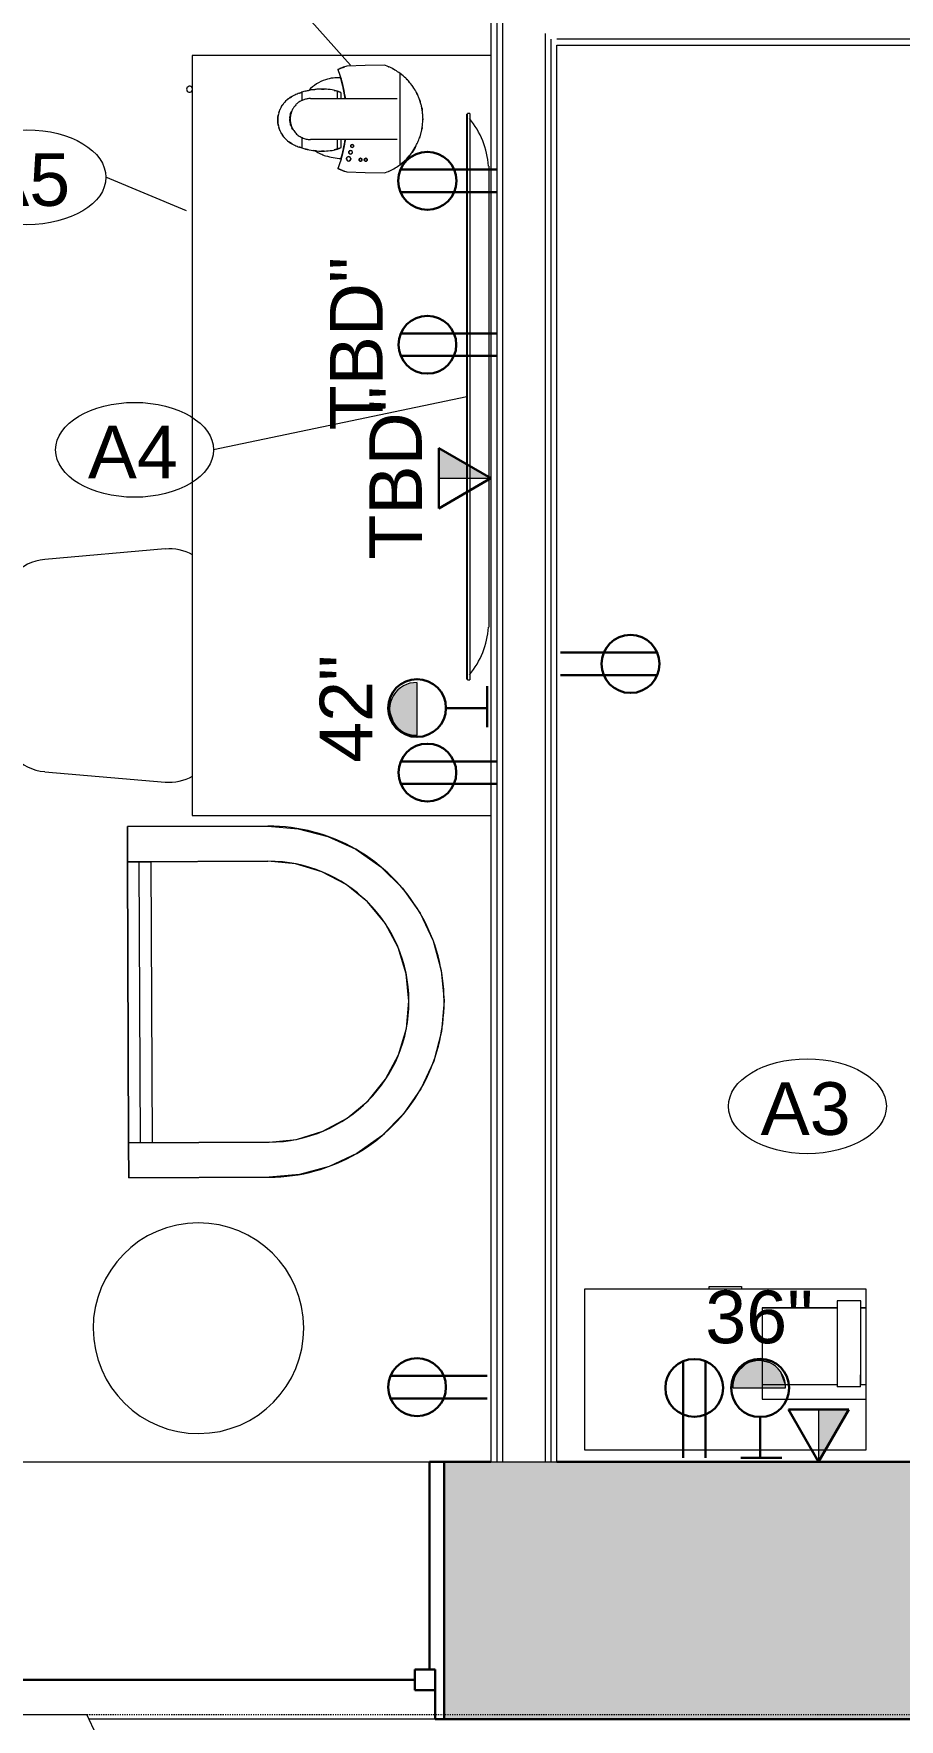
# Model space of a CAD drawing. Header units: inches. Extents: x -1176 to 1507, y -2563 to 978.
# Drawn here: x 642.9 to 716.8, y 91.9 to 235.9 of the extents above; entities that cross this region are included whole.
import ezdxf

# ---------------------------------------------------------------- set-up
doc = ezdxf.new("R2010")
doc.units = ezdxf.units.IN
doc.header["$MEASUREMENT"] = 0
doc.linetypes.add('Overhead 1_16_', pattern=[0.101562, 0.0625, -0.039062])
for name, color, linetype, lineweight in [('A-ANNO-NOTE', 131, 'Continuous', 40), ('A-GLAZ', 151, 'Continuous', 18), ('A-WALL', 113, 'Continuous', 18), ('A-WALL-PATT', 111, 'Continuous', 18), ('I-FURN', 30, 'Continuous', 9), ('I-WALL', 2, 'Continuous', 18), ('Q-CASE', 31, 'Continuous', 9), ('Q-SPCQ', 91, 'Continuous', 9), ('Q-SPCQ-IDEN', 132, 'Continuous', 9), ('S-STRS', 31, 'Continuous', 18), ('S-STRS-MBND', 31, 'Continuous', 18)]:
    doc.layers.add(name, color=color, linetype=linetype, lineweight=lineweight)
doc.styles.add('Arial', font='arial.ttf', dxfattribs={"height": 4.5})
doc.styles.add('Swis721 Lt BT', font='swissl.ttf', dxfattribs={"height": 4.5})

# ---------------------------------------------------------------- blocks, each defined once
blk = doc.blocks.new('Double Hung - side window 3_ 6_5_ x 5_ 6_ 2-5312470-2nd Floor Power _ Signal')
at = {"layer": 'A-GLAZ', "color": 8, "lineweight": 30}
for p, q in [((-21.25, 11), (-20.5, 11)), ((-20.5, 6.75), (-20.5, 11)), ((20.5, 6.75), (20.5, 11)), ((21.25, 11), (20.5, 11)), ((-20.5, 8.5), (-20.5, 6.75)), ((-20.5, 8.5), (-18.75, 8.5)), ((-18.75, 8.5), (-18.75, 6.75)), ((-18.75, 7.625), (18.75, 7.625)), ((18.75, 8.5), (18.75, 6.75)), ((20.5, 8.5), (18.75, 8.5)), ((20.5, 8.5), (20.5, 6.75)), ((-20.5, 6.75), (-18.75, 6.75)), ((-20.5, 6.75), (-20, 6.75)), ((-20, -11), (-20, 6.75)), ((20.5, 6.75), (18.75, 6.75)), ((20, 6.75), (20.5, 6.75)), ((20, 6.75), (20, -11)), ((-20, -11), (-21.25, -11)), ((20, -11), (21.25, -11))]:
    blk.add_line(p, q, dxfattribs=at)
blk = doc.blocks.new('Bed_Side_Table_5122 - T-4-V18-2nd Floor Power _ Signal')
at = {"layer": 'I-FURN'}
for p, q in [((-12, 9.79), (-1.38, 9.79)), ((-12, -3.99), (-12, 9.79)), ((-1.38, 10), (1.38, 10)), ((-1.38, 9.79), (-1.38, 10)), ((-1.38, 9.79), (1.38, 9.79)), ((1.38, 10), (1.38, 9.79)), ((1.38, 9.79), (12, 9.79)), ((12, 9.79), (12, 8.16)), ((12, 0.37), (12, -3.99)), ((12, -3.99), (-12, -3.99))]:
    blk.add_line(p, q, dxfattribs=at)
blk = doc.blocks.new('A-Flat_Screen_TV - OLED 55BGP 55_-4747240-2nd Floor Power _ Signal')
at = {"layer": 'Q-SPCQ'}
for p, q in [((-19.7, 1.81), (19.7, 1.81)), ((-24.2, 0.19), (24.2, 0.19)), ((-24.2, 0.19), (-24.2, 0)), ((24.2, 0), (-24.2, 0)), ((-24.14, 0), (-24.14, -0.06)), ((24.14, -0.06), (24.14, 0)), ((24.2, 0), (24.2, 0.19)), ((24.14, -0.06), (-24.14, -0.06))]:
    blk.add_line(p, q, dxfattribs=at)
for centre, start, end in [((-19.1, -5.58), 94.6372, 128.9656), ((19.1, -5.58), 51.0344, 85.3628)]:
    blk.add_arc(centre, 7.41, start, end, dxfattribs=at)
blk = doc.blocks.new('F-Chairs - Side 01-V41-2nd Floor Power _ Signal')
at = {"layer": 'I-FURN'}
for p, q in [((-9.57, -3.52), (-8.8, -4.64)), ((8.8, -4.64), (9.57, -3.52)), ((5.02, -5.32), (-5.02, -5.32)), ((-9.07, -9.03), (-9.96, -19.32)), ((9.96, -19.32), (9.07, -9.03))]:
    blk.add_line(p, q, dxfattribs=at)
for centre, radius, start, end in [((0, -17.51), 16.94, 55.6197, 124.3803), ((0, -17.51), 15.59, 55.6197, 124.3803), ((-5.02, -9.38), 4.06, 90, 175.0303), ((5.02, -9.38), 4.06, 4.9697, 90), ((-5.91, -19.67), 4.06, 175.0303, 209.3517), ((5.91, -19.67), 4.06, 330.6483, 4.9697)]:
    blk.add_arc(centre, radius, start, end, dxfattribs=at)
blk = doc.blocks.new('Desk27 - Desk-6998309-2nd Floor Power _ Signal')
at = {"layer": 'Q-CASE'}
for p, q in [((2246.09, 594.37), (2220.57, 594.37)), ((2220.57, 594.37), (2220.57, 529.44)), ((2220.57, 529.44), (2246.09, 529.44))]:
    blk.add_line(p, q, dxfattribs=at)
blk = doc.blocks.new('A-UC Refrigerator - A-UC Refrigerator-V78-2nd Floor Power _ Signal')
at = {"layer": 'Q-SPCQ'}
blk.add_line((-10.25, -17.93), (-10.25, -17.9), dxfattribs=at)
blk.add_line((-10.25, -17.93), (-10.25, -17.9), dxfattribs=at)
for start, end in [(111.9116, 270), (270, 68.0884)]:
    blk.add_arc((-10.39, -18.13), 0.25, start, end, dxfattribs=at)
blk = doc.blocks.new('Speaker_Phone_6931 - Phone-6780614-2nd Floor Power _ Signal')
at = {"layer": 'Q-SPCQ'}
for p, q in [((-7.79, 12.24), (-14.18, 12.24)), ((-14.18, 12.24), (-14.18, 4.45)), ((-14.18, 12.24), (-7.79, 12.24)), ((-14.18, 12.24), (-14.18, 4.45)), ((-5.77, 12.85), (-7.79, 12.85)), ((-7.79, 12.85), (-7.79, 12.24)), ((-5.77, 12.85), (-7.79, 12.85)), ((-7.79, 12.85), (-7.79, 5.69)), ((-5.79, 12.24), (-5.3, 12.24)), ((-5.77, 12.24), (-5.77, 12.85)), ((-5.77, 5.69), (-5.77, 12.85)), ((-5.3, 12.24), (-5.77, 12.24)), ((-5.3, 4.45), (-5.3, 12.24)), ((-5.3, 4.45), (-5.3, 12.24)), ((-7.79, 6.51), (-7.79, 5.51)), ((-5.79, 5.51), (-5.79, 6.51)), ((-14.18, 5.69), (-7.79, 5.69)), ((-14.18, 4.45), (-5.3, 4.45)), ((-14.18, 4.45), (-5.3, 4.45)), ((-5.79, 5.51), (-7.79, 5.51)), ((-5.79, 5.69), (-5.3, 5.69))]:
    blk.add_line(p, q, dxfattribs=at)
blk = doc.blocks.new('Keurig_Coffee_Maker_18764 - Keurig_Coffee_Maker_18764-V93-2nd Floor Power _ Signal')
at = {"layer": 'Q-SPCQ'}
for p, q in [((-0.05, 6.52), (0, 6.52)), ((-0.05, 6.52), (0, 6.52)), ((2.53, 5.79), (2.55, 5.79)), ((3.9, 4.57), (-3.9, 4.57)), ((-1.75, -3.08), (-1.75, 4.31)), ((1.75, 4.31), (1.75, -3.08)), ((-1.75, -0.79), (-2.38, -0.79)), ((-1.75, -0.47), (-2.24, -0.47)), ((2.42, -0.47), (1.75, -0.47)), ((2.56, -0.79), (1.75, -0.79)), ((-2.29, -3.82), (-1.56, -3.82)), ((1.56, -3.82), (2.47, -3.82)), ((-0.6, -4.72), (-0.61, -4.75)), ((-0.6, -4.72), (-0.61, -4.75)), ((-0.6, -4.72), (-0.61, -4.75)), ((-0.61, -4.75), (-0.53, -4.77)), ((-0.53, -4.77), (-0.61, -4.75)), ((-0.61, -4.75), (-0.53, -4.77)), ((-0.53, -4.77), (-0.61, -4.75)), ((-0.61, -4.75), (-0.53, -4.77)), ((-0.53, -4.77), (-0.61, -4.75)), ((-0.6, -4.72), (-0.52, -4.74)), ((-0.52, -4.74), (-0.6, -4.72)), ((-0.6, -4.72), (-0.52, -4.74)), ((-0.52, -4.74), (-0.6, -4.72)), ((-0.6, -4.72), (-0.52, -4.74)), ((-0.52, -4.74), (-0.6, -4.72)), ((-0.53, -4.77), (-0.52, -4.74)), ((-0.53, -4.77), (-0.52, -4.74)), ((-0.53, -4.77), (-0.52, -4.74)), ((-0.51, -4.75), (-0.43, -4.77)), ((-0.51, -4.75), (-0.51, -4.78)), ((-0.43, -4.8), (-0.51, -4.78)), ((-0.43, -4.77), (-0.35, -4.79)), ((-0.43, -4.8), (-0.43, -4.77)), ((-0.36, -4.82), (-0.43, -4.8)), ((-0.35, -4.79), (-0.36, -4.82)), ((-0.3, -4.8), (-0.31, -4.83)), ((-0.11, -4.85), (-0.31, -4.83)), ((-0.3, -4.8), (-0.11, -4.82)), ((-0.11, -4.82), (-0.11, -4.85)), ((-0.04, -4.82), (0.03, -4.82)), ((-0.04, -4.82), (-0.04, -4.86)), ((0.03, -4.85), (-0.04, -4.86)), ((0.03, -4.82), (0.12, -4.82)), ((0.12, -4.82), (0.03, -4.82)), ((0.03, -4.85), (0.03, -4.82)), ((0.03, -4.85), (0.13, -4.85)), ((0.13, -4.85), (0.03, -4.85)), ((0.12, -4.82), (0.2, -4.81)), ((0.12, -4.82), (0.13, -4.85)), ((0.2, -4.84), (0.13, -4.85)), ((0.2, -4.81), (0.2, -4.84)), ((0.27, -4.8), (0.3, -4.8)), ((0.28, -4.83), (0.27, -4.8)), ((0.44, -4.8), (0.28, -4.83)), ((0.34, -4.79), (0.43, -4.77)), ((0.43, -4.77), (0.49, -4.75)), ((0.44, -4.77), (0.45, -4.8)), ((0.5, -4.78), (0.44, -4.8)), ((0.44, -4.8), (0.44, -4.8)), ((0.44, -4.8), (0.44, -4.8)), ((0.49, -4.75), (0.46, -4.76)), ((0.46, -4.76), (0.52, -4.75)), ((0.46, -4.76), (0.47, -4.79)), ((0.52, -4.78), (0.47, -4.79)), ((0.47, -4.79), (0.5, -4.78)), ((0.5, -4.78), (0.49, -4.75)), ((0.49, -4.75), (0.49, -4.75)), ((0.49, -4.75), (0.5, -4.78)), ((0.49, -4.75), (0.5, -4.78)), ((0.51, -4.78), (0.5, -4.75)), ((0.5, -4.78), (0.5, -4.78)), ((0.52, -4.75), (0.52, -4.78)), ((0.57, -4.73), (0.64, -4.7)), ((0.57, -4.73), (0.58, -4.76)), ((0.65, -4.73), (0.58, -4.76)), ((0.65, -4.73), (0.64, -4.7)), ((0.74, -4.66), (0.7, -4.68)), ((0.7, -4.68), (0.74, -4.66)), ((0.7, -4.68), (0.71, -4.71)), ((0.76, -4.68), (0.71, -4.71)), ((0.71, -4.71), (0.75, -4.69)), ((0.74, -4.66), (0.89, -4.58)), ((0.9, -4.61), (0.76, -4.68)), ((0.89, -4.58), (0.91, -4.61)), ((0.89, -4.58), (0.9, -4.61))]:
    blk.add_line(p, q, dxfattribs=at)
at = {"layer": 'Q-SPCQ', "flags": 128}
for points in [[(-4.6, 3.21), (-4.56, 1.59), (-4.52, 0.02)], [(4.52, 0.02), (4.56, 1.59), (4.6, 3.21)]]:
    blk.add_lwpolyline(points, dxfattribs=at)
at = {"layer": 'Q-SPCQ'}
for centre, radius, start, end in [((-0.02, 1.68), 4.83, 119.9276, 120.3408), ((-0.02, 1.68), 4.83, 138.9543, 140.6017), ((-0.02, 1.68), 4.83, 129.4657, 131.8361), ((3.48, 1.64), 0.125, 90, 270), ((3.48, 1.64), 0.125, 270, 90), ((2.3, 0.48), 0.125, 90, 270), ((2.3, 0.48), 0.125, 270, 90), ((2.84, 0.34), 0.156, 90, 270), ((2.84, 0.34), 0.156, 270, 90), ((3.4, 0.17), 0.187, 90, 270), ((3.48, 1.19), 0.125, 90, 270), ((3.4, 0.17), 0.187, 270, 90), ((3.48, 1.19), 0.125, 270, 90), ((0, -12.51), 12.51, 102.8073, 107.2197), ((-0.11, -0.74), 3.42, 176.0368, 197.9749), ((0, -12.51), 12.51, 98.075, 106.2405), ((0, -12.51), 12.51, 98.0513, 100.9739), ((0, -12.51), 12.51, 74.5721, 81.9211), ((-1.51, -0.29), 4.88, 342.0251, 357.9266), ((-0.11, -0.74), 3.42, 197.9749, 226.7849), ((-0.11, -0.74), 3.42, 326.0184, 342.0251)]:
    blk.add_arc(centre, radius, start, end, dxfattribs=at)
for points, knots in [([(-0.05, 6.52), (-0.17, 6.51), (-0.34, 6.51), (-0.57, 6.49), (-0.74, 6.47), (-0.9, 6.44), (-1.07, 6.41), (-1.22, 6.37), (-1.38, 6.32), (-1.53, 6.28), (-1.68, 6.23), (-1.82, 6.17), (-2.01, 6.09), (-2.25, 5.98), (-2.6, 5.78), (-3.02, 5.49), (-3.49, 5.07), (-3.77, 4.75), (-3.9, 4.57)], [0, 0, 0, 0, 0.071429, 0.107143, 0.142857, 0.178571, 0.214286, 0.25, 0.285714, 0.321429, 0.357143, 0.392857, 0.428571, 0.5, 0.571429, 0.714286, 0.857143, 1, 1, 1, 1]), ([(-2.1, 6.05), (-2.13, 6.04), (-2.2, 6), (-2.28, 5.96), (-2.32, 5.94)], [0.21472031, 0.21472031, 0.21472031, 0.21472031, 0.25, 0.2976691, 0.2976691, 0.2976691, 0.2976691]), ([(-1.68, 6.23), (-1.62, 6.25), (-1.55, 6.27), (-1.48, 6.3), (-1.45, 6.3)], [0.62860412, 0.62860412, 0.62860412, 0.62860412, 0.66666667, 0.6809642, 0.6809642, 0.6809642, 0.6809642]), ([(-0.95, 6.43), (-0.9, 6.44), (-0.84, 6.45), (-0.78, 6.46), (-0.77, 6.46)], [0.7967468, 0.7967468, 0.7967468, 0.7967468, 0.83333333, 0.8389164, 0.8389164, 0.8389164, 0.8389164]), ([(2.29, 5.93), (2.15, 6), (1.95, 6.1), (1.67, 6.21), (1.49, 6.28), (1.34, 6.32), (1.23, 6.35), (1.11, 6.38), (1, 6.41), (0.88, 6.43), (0.76, 6.45), (0.63, 6.47), (0.47, 6.49), (0.26, 6.51), (0.09, 6.52), (0, 6.52)], [0, 0, 0, 0, 0.2, 0.3, 0.4, 0.45, 0.5, 0.55, 0.6, 0.65, 0.7, 0.75, 0.8, 0.9, 1, 1, 1, 1]), ([(0.86, 6.44), (0.84, 6.44), (0.79, 6.45), (0.74, 6.46), (0.71, 6.46)], [0.6380075, 0.6380075, 0.6380075, 0.6380075, 0.66666667, 0.70124078, 0.70124078, 0.70124078, 0.70124078]), ([(0.71, 6.46), (0.74, 6.46), (0.79, 6.45), (0.84, 6.44), (0.86, 6.44)], [0.29875922, 0.29875922, 0.29875922, 0.29875922, 0.33333333, 0.3619925, 0.3619925, 0.3619925, 0.3619925]), ([(1.62, 6.23), (1.6, 6.23), (1.57, 6.25), (1.54, 6.26), (1.52, 6.26)], [0.30422338, 0.30422338, 0.30422338, 0.30422338, 0.33333333, 0.34939051, 0.34939051, 0.34939051, 0.34939051]), ([(1.52, 6.26), (1.54, 6.26), (1.57, 6.25), (1.6, 6.23), (1.62, 6.23)], [0.65060949, 0.65060949, 0.65060949, 0.65060949, 0.66666667, 0.69577662, 0.69577662, 0.69577662, 0.69577662]), ([(2.85, 5.59), (2.8, 5.62), (2.62, 5.75), (2.43, 5.85), (2.29, 5.93)], [0.8, 0.8, 0.8, 0.8, 0.85, 1, 1, 1, 1]), ([(-3.29, 5.25), (-3.33, 5.21), (-3.38, 5.16), (-3.43, 5.11), (-3.44, 5.1)], [0.69518211, 0.69518211, 0.69518211, 0.69518211, 0.75, 0.76572997, 0.76572997, 0.76572997, 0.76572997]), ([(-3.44, 5.1), (-3.43, 5.11), (-3.38, 5.16), (-3.33, 5.21), (-3.29, 5.25)], [0.1564995, 0.1564995, 0.1564995, 0.1564995, 0.16666667, 0.20361514, 0.20361514, 0.20361514, 0.20361514]), ([(-2.92, 5.56), (-2.89, 5.58), (-2.83, 5.62), (-2.76, 5.67), (-2.72, 5.7)], [0.31217337, 0.31217337, 0.31217337, 0.31217337, 0.33333333, 0.36744629, 0.36744629, 0.36744629, 0.36744629]), ([(-2.71, 5.7), (-2.75, 5.67), (-2.82, 5.63), (-2.89, 5.58), (-2.91, 5.56)], [0.45011637, 0.45011637, 0.45011637, 0.45011637, 0.5, 0.53251443, 0.53251443, 0.53251443, 0.53251443]), ([(3.39, 5.15), (3.3, 5.23), (3.18, 5.34), (3.06, 5.44), (3.04, 5.45)], [0.585474, 0.585474, 0.585474, 0.585474, 0.7, 0.7283145, 0.7283145, 0.7283145, 0.7283145]), ([(3.04, 5.45), (3.15, 5.37), (3.27, 5.27), (3.38, 5.16), (3.39, 5.15)], [0.2716855, 0.2716855, 0.2716855, 0.2716855, 0.4, 0.414526, 0.414526, 0.414526, 0.414526]), ([(3.85, 4.63), (3.84, 4.65), (3.75, 4.77), (3.65, 4.88), (3.56, 4.97)], [0.3739159, 0.3739159, 0.3739159, 0.3739159, 0.4, 0.5097654, 0.5097654, 0.5097654, 0.5097654]), ([(-4.2, 4.12), (-4.2, 4.11), (-4.23, 4.06), (-4.26, 4), (-4.28, 3.96)], [0.4751172, 0.4751172, 0.4751172, 0.4751172, 0.5, 0.6286599, 0.6286599, 0.6286599, 0.6286599]), ([(-4.28, 3.96), (-4.26, 4), (-4.23, 4.06), (-4.2, 4.11), (-4.2, 4.12)], [0.3713401, 0.3713401, 0.3713401, 0.3713401, 0.5, 0.5248828, 0.5248828, 0.5248828, 0.5248828]), ([(3.48, 1.51), (3.47, 1.51), (3.46, 1.51), (3.44, 1.52), (3.42, 1.53), (3.4, 1.54), (3.39, 1.56), (3.37, 1.58), (3.36, 1.61), (3.36, 1.64), (3.36, 1.66)], [0, 0, 0, 0, 0.0555556, 0.1111111, 0.1666667, 0.2222222, 0.2777778, 0.3333333, 0.4444444, 0.5555556, 0.5555556, 0.5555556, 0.5555556]), ([(3.4, 1.73), (3.4, 1.73), (3.41, 1.74), (3.44, 1.75), (3.46, 1.76), (3.48, 1.76)], [0.7777778, 0.7777778, 0.7777778, 0.7777778, 0.7916667, 0.8611111, 1, 1, 1, 1]), ([(3.61, 1.66), (3.61, 1.64), (3.61, 1.61), (3.59, 1.58), (3.58, 1.56), (3.56, 1.54), (3.53, 1.52), (3.5, 1.51), (3.48, 1.51)], [0.4444444, 0.4444444, 0.4444444, 0.4444444, 0.5833333, 0.6527778, 0.7222222, 0.7916667, 0.8611111, 1, 1, 1, 1]), ([(2.3, 0.35), (2.3, 0.35), (2.28, 0.36), (2.27, 0.36), (2.26, 0.36), (2.24, 0.37), (2.23, 0.38), (2.22, 0.39), (2.21, 0.4), (2.19, 0.42), (2.18, 0.46), (2.18, 0.5), (2.19, 0.54), (2.2, 0.55), (2.22, 0.57), (2.23, 0.58), (2.26, 0.6), (2.28, 0.6), (2.3, 0.6)], [0, 0, 0, 0, 0.055556, 0.083333, 0.111111, 0.166667, 0.194444, 0.222222, 0.277778, 0.333333, 0.444444, 0.583333, 0.652778, 0.722222, 0.756944, 0.791667, 0.861111, 1, 1, 1, 1]), ([(2.3, 0.6), (2.31, 0.6), (2.33, 0.6), (2.35, 0.6), (2.36, 0.59), (2.38, 0.58), (2.39, 0.57), (2.4, 0.56), (2.42, 0.53), (2.43, 0.5), (2.43, 0.46), (2.42, 0.42), (2.4, 0.4), (2.39, 0.39), (2.38, 0.38), (2.35, 0.36), (2.32, 0.35), (2.3, 0.35)], [0, 0, 0, 0, 0.055556, 0.111111, 0.166667, 0.194444, 0.222222, 0.277778, 0.333333, 0.444444, 0.583333, 0.652778, 0.722222, 0.756944, 0.791667, 0.861111, 1, 1, 1, 1]), ([(2.79, 0.19), (2.78, 0.19), (2.77, 0.2), (2.75, 0.21), (2.74, 0.22), (2.72, 0.24), (2.7, 0.27), (2.68, 0.31), (2.69, 0.36), (2.7, 0.41), (2.72, 0.43), (2.73, 0.44), (2.74, 0.45), (2.74, 0.45)], [0.1111111, 0.1111111, 0.1111111, 0.1111111, 0.1666667, 0.1944444, 0.2222222, 0.2777778, 0.3333333, 0.4444444, 0.5833333, 0.6527778, 0.7222222, 0.7569444, 0.7777778, 0.7777778, 0.7777778, 0.7777778]), ([(2.84, 0.49), (2.85, 0.49), (2.87, 0.49), (2.88, 0.49), (2.9, 0.48), (2.92, 0.47), (2.93, 0.46), (2.95, 0.45), (2.96, 0.43), (2.98, 0.4), (3, 0.36), (3, 0.31), (2.99, 0.27), (2.98, 0.26), (2.98, 0.26)], [0, 0, 0, 0, 0.0555556, 0.0833333, 0.1111111, 0.1666667, 0.1944444, 0.2222222, 0.2777778, 0.3333333, 0.4444444, 0.5833333, 0.6527778, 0.6666667, 0.6666667, 0.6666667, 0.6666667]), ([(2.94, 0.22), (2.94, 0.22), (2.94, 0.21), (2.93, 0.2), (2.9, 0.19), (2.88, 0.18), (2.85, 0.18), (2.84, 0.18)], [0.7777778, 0.7777778, 0.7777778, 0.7777778, 0.7916667, 0.8263889, 0.8611111, 0.9305556, 1, 1, 1, 1]), ([(3.21, 0.17), (3.21, 0.19), (3.21, 0.21), (3.23, 0.25), (3.25, 0.28), (3.26, 0.3), (3.27, 0.31), (3.27, 0.31)], [0.5117541, 0.5117541, 0.5117541, 0.5117541, 0.5833333, 0.6527778, 0.7222222, 0.7569444, 0.7777778, 0.7777778, 0.7777778, 0.7777778]), ([(3.48, 1.06), (3.47, 1.06), (3.46, 1.06), (3.44, 1.07), (3.42, 1.08), (3.4, 1.09), (3.39, 1.11), (3.37, 1.13), (3.36, 1.17), (3.36, 1.21), (3.37, 1.24), (3.38, 1.27), (3.4, 1.29), (3.44, 1.31), (3.46, 1.31), (3.48, 1.31)], [0, 0, 0, 0, 0.055556, 0.111111, 0.166667, 0.222222, 0.277778, 0.333333, 0.444444, 0.583333, 0.652778, 0.722222, 0.791667, 0.861111, 1, 1, 1, 1]), ([(3.4, 0.36), (3.41, 0.36), (3.43, 0.35), (3.45, 0.35), (3.46, 0.35), (3.46, 0.34)], [0, 0, 0, 0, 0.0555556, 0.0833333, 0.1111111, 0.1111111, 0.1111111, 0.1111111]), ([(3.61, 1.21), (3.61, 1.19), (3.61, 1.16), (3.59, 1.13), (3.58, 1.11), (3.57, 1.1), (3.56, 1.09), (3.53, 1.07), (3.5, 1.06), (3.48, 1.06)], [0.4444444, 0.4444444, 0.4444444, 0.4444444, 0.5833333, 0.6527778, 0.7222222, 0.7569444, 0.7916667, 0.8611111, 1, 1, 1, 1]), ([(3.58, 0.2), (3.59, 0.17), (3.59, 0.13), (3.57, 0.08), (3.55, 0.06), (3.53, 0.04), (3.51, 0.02), (3.5, 0.01), (3.5, 0.01)], [0.4444444, 0.4444444, 0.4444444, 0.4444444, 0.5833333, 0.6527778, 0.7222222, 0.7569444, 0.7916667, 0.8262277, 0.8262277, 0.8262277, 0.8262277]), ([(3.52, 0.31), (3.53, 0.3), (3.54, 0.29), (3.56, 0.26), (3.57, 0.24), (3.58, 0.23)], [0.2222222, 0.2222222, 0.2222222, 0.2222222, 0.2777778, 0.3333333, 0.3930826, 0.3930826, 0.3930826, 0.3930826]), ([(-2.94, -0.35), (-2.62, -0.27), (-2.22, -0.19), (-1.82, -0.13), (-1.75, -0.12)], [0, 0, 0, 0, 0.1666667, 0.2038689, 0.2038689, 0.2038689, 0.2038689]), ([(-1.86, -0.14), (-1.93, -0.15), (-2.29, -0.21), (-2.65, -0.28), (-2.94, -0.35)], [0.8149712, 0.8149712, 0.8149712, 0.8149712, 0.85, 1, 1, 1, 1]), ([(-2.4, -0.85), (-2.39, -0.83), (-2.38, -0.79), (-2.36, -0.74), (-2.34, -0.7), (-2.34, -0.68), (-2.33, -0.67)], [0, 0, 0, 0, 0.0555556, 0.1111111, 0.1388889, 0.1661222, 0.1661222, 0.1661222, 0.1661222]), ([(-2.24, -0.47), (-2.24, -0.47), (-2.24, -0.47), (-2.24, -0.48), (-2.25, -0.49), (-2.26, -0.51), (-2.27, -0.53), (-2.28, -0.55), (-2.29, -0.57), (-2.29, -0.58), (-2.3, -0.6), (-2.31, -0.62), (-2.33, -0.66), (-2.35, -0.72), (-2.37, -0.76), (-2.38, -0.79)], [0.5262054, 0.5262054, 0.5262054, 0.5262054, 0.5555556, 0.6111111, 0.6388889, 0.6666667, 0.7083333, 0.75, 0.7708333, 0.78125, 0.7916667, 0.8333333, 0.875, 0.9166667, 1, 1, 1, 1]), ([(1.75, -0.12), (1.82, -0.13), (2.22, -0.19), (2.62, -0.27), (2.94, -0.35)], [0.7961218, 0.7961218, 0.7961218, 0.7961218, 0.8333333, 1, 1, 1, 1]), ([(2.56, -0.79), (2.56, -0.77), (2.54, -0.73), (2.52, -0.68), (2.51, -0.65), (2.49, -0.62), (2.48, -0.6), (2.47, -0.58), (2.46, -0.56), (2.46, -0.54), (2.45, -0.52), (2.44, -0.51), (2.43, -0.49), (2.43, -0.48), (2.42, -0.47), (2.42, -0.47), (2.42, -0.47)], [0, 0, 0, 0, 0.0555556, 0.1111111, 0.1388889, 0.1666667, 0.1944444, 0.2222222, 0.25, 0.2777778, 0.3055556, 0.3333333, 0.3611111, 0.3888889, 0.4444444, 0.4737946, 0.4737946, 0.4737946, 0.4737946]), ([(2.52, -0.67), (2.52, -0.68), (2.53, -0.7), (2.54, -0.74), (2.56, -0.79), (2.58, -0.83), (2.58, -0.85)], [0.8338778, 0.8338778, 0.8338778, 0.8338778, 0.8611111, 0.8888889, 0.9444444, 1, 1, 1, 1]), ([(3.4, -0.02), (3.39, -0.02), (3.37, -0.02), (3.35, -0.01), (3.34, -0.01), (3.33, -0.01)], [0, 0, 0, 0, 0.0555556, 0.0833333, 0.1111111, 0.1111111, 0.1111111, 0.1111111]), ([(3.44, -0.01), (3.44, -0.01), (3.43, -0.02), (3.41, -0.02), (3.4, -0.02)], [0.92827136, 0.92827136, 0.92827136, 0.92827136, 0.93055556, 1, 1, 1, 1]), ([(2.72, -2.59), (2.72, -2.6), (2.71, -2.69), (2.71, -2.78), (2.7, -2.86)], [0.38887206, 0.38887206, 0.38887206, 0.38887206, 0.4, 0.46606846, 0.46606846, 0.46606846, 0.46606846]), ([(-2.38, -3.52), (-2.39, -3.45), (-2.41, -3.36), (-2.44, -3.27), (-2.44, -3.26)], [0.3370694, 0.3370694, 0.3370694, 0.3370694, 0.4, 0.41654848, 0.41654848, 0.41654848, 0.41654848]), ([(-2.21, -4.05), (-2.22, -4.03), (-2.23, -3.98), (-2.25, -3.94), (-2.25, -3.93)], [0.17849533, 0.17849533, 0.17849533, 0.17849533, 0.2, 0.21629659, 0.21629659, 0.21629659, 0.21629659]), ([(-1.75, -3.08), (-1.75, -3.18), (-1.73, -3.38), (-1.66, -3.67), (-1.55, -3.9), (-1.45, -4.07), (-1.36, -4.19), (-1.26, -4.3), (-1.14, -4.4), (-1.02, -4.5), (-0.9, -4.58), (-0.76, -4.65), (-0.62, -4.72), (-0.47, -4.77), (-0.3, -4.8), (-0.12, -4.83), (0.08, -4.83), (0.28, -4.81), (0.47, -4.77), (0.65, -4.7), (0.83, -4.62), (0.99, -4.52), (1.15, -4.4), (1.28, -4.27), (1.4, -4.13), (1.51, -3.97), (1.62, -3.75), (1.72, -3.46), (1.75, -3.21), (1.75, -3.08)], [0, 0, 0, 0, 0.055556, 0.111111, 0.166667, 0.194444, 0.222222, 0.25, 0.277778, 0.305556, 0.333333, 0.361111, 0.388889, 0.416667, 0.444444, 0.479167, 0.513889, 0.548611, 0.583333, 0.618056, 0.652778, 0.6875, 0.722222, 0.756944, 0.791667, 0.826389, 0.861111, 0.930556, 1, 1, 1, 1]), ([(-1.37, -5.35), (-1.4, -5.33), (-1.51, -5.23), (-1.7, -5.03), (-1.84, -4.83), (-1.9, -4.72)], [0.2514335, 0.2514335, 0.2514335, 0.2514335, 0.3333333, 0.6666667, 1, 1, 1, 1]), ([(-0.54, -5.79), (-0.61, -5.77), (-0.72, -5.74), (-0.81, -5.69), (-0.84, -5.68)], [0.743068, 0.743068, 0.743068, 0.743068, 0.8333333, 0.8659614, 0.8659614, 0.8659614, 0.8659614]), ([(1.02, -5.68), (1, -5.69), (0.9, -5.73), (0.8, -5.77), (0.72, -5.79)], [0.1342297, 0.1342297, 0.1342297, 0.1342297, 0.1666667, 0.2573673, 0.2573673, 0.2573673, 0.2573673]), ([(2.09, -4.72), (2.02, -4.83), (1.89, -5.03), (1.69, -5.23), (1.58, -5.33), (1.56, -5.35)], [0, 0, 0, 0, 0.3333333, 0.6666667, 0.7490333, 0.7490333, 0.7490333, 0.7490333]), ([(0.57, -5.83), (0.55, -5.83), (0.25, -5.89), (-0.07, -5.88), (-0.37, -5.83), (-0.39, -5.83)], [0.3169727, 0.3169727, 0.3169727, 0.3169727, 0.3333333, 0.6666667, 0.6832336, 0.6832336, 0.6832336, 0.6832336])]:
    blk.add_open_spline(points, degree=3, knots=knots, dxfattribs=at)
for points in [[(-2.33, 5.93), (-2.25, 5.97), (-2.18, 6.01), (-2.1, 6.05)], [(-1.5, 6.29), (-1.55, 6.27), (-1.61, 6.25), (-1.66, 6.23)], [(-1.45, 6.3), (-1.46, 6.3), (-1.48, 6.29), (-1.5, 6.29)], [(-0.78, 6.46), (-0.84, 6.45), (-0.89, 6.44), (-0.94, 6.43)], [(0.08, 6.52), (0.05, 6.52), (0.03, 6.52), (0, 6.52)], [(0, 6.52), (0.03, 6.52), (0.05, 6.52), (0.08, 6.52)], [(2.29, 5.93), (2.48, 5.83), (2.67, 5.72), (2.85, 5.59)], [(3.9, 4.57), (3.75, 4.77), (3.43, 5.13), (2.89, 5.58), (2.49, 5.82), (2.29, 5.93)], [(-3.9, 4.57), (-4, 4.43), (-4.19, 4.15), (-4.43, 3.69), (-4.55, 3.38), (-4.6, 3.21)], [(3.57, 4.97), (3.67, 4.86), (3.76, 4.75), (3.85, 4.63)], [(4.6, 3.21), (4.55, 3.38), (4.43, 3.69), (4.19, 4.15), (4, 4.43), (3.9, 4.57)], [(-4.44, 3.63), (-4.45, 3.61), (-4.46, 3.59), (-4.47, 3.57)], [(-4.47, 3.57), (-4.46, 3.59), (-4.45, 3.61), (-4.44, 3.63)], [(4.47, 3.57), (4.46, 3.59), (4.45, 3.61), (4.45, 3.62)], [(4.45, 3.62), (4.45, 3.61), (4.46, 3.59), (4.47, 3.57)], [(3.48, 1.76), (3.49, 1.76), (3.51, 1.76), (3.53, 1.75), (3.55, 1.74), (3.56, 1.73), (3.58, 1.72), (3.59, 1.7), (3.59, 1.7)], [(-4.52, 0.02), (-4.48, -0.11), (-4.39, -0.36), (-4.29, -0.61), (-4.23, -0.74)], [(3.23, 0.08), (3.22, 0.1), (3.22, 0.12), (3.21, 0.14)], [(3.33, 0.34), (3.35, 0.35), (3.37, 0.36), (3.4, 0.36)], [(3.48, 1.31), (3.49, 1.31), (3.51, 1.31), (3.53, 1.31), (3.55, 1.3), (3.56, 1.28), (3.58, 1.27), (3.59, 1.26), (3.59, 1.25)], [(4.23, -0.74), (4.29, -0.61), (4.39, -0.36), (4.48, -0.11), (4.52, 0.02)], [(-4.44, -0.22), (-4.41, -0.31), (-4.34, -0.48), (-4.27, -0.65), (-4.23, -0.74)], [(-4.23, -0.74), (-4.27, -0.65), (-4.34, -0.48), (-4.41, -0.31), (-4.44, -0.22)], [(-4.23, -0.74), (-4.02, -0.66), (-3.59, -0.52), (-3.15, -0.4), (-2.94, -0.35)], [(-2.49, -1.24), (-2.53, -1.46), (-2.57, -1.89), (-2.56, -2.55), (-2.46, -3.2), (-2.36, -3.62), (-2.29, -3.82)], [(-2.38, -0.79), (-2.4, -0.86), (-2.45, -1.01), (-2.48, -1.17), (-2.49, -1.24)], [(-2.45, -1.05), (-2.44, -0.98), (-2.42, -0.92), (-2.4, -0.85)], [(-2.07, -0.17), (-1.98, -0.16), (-1.9, -0.15), (-1.81, -0.13)], [(2.94, -0.35), (2.58, -0.26), (2.22, -0.19), (1.86, -0.14)], [(1.9, -0.15), (2.25, -0.2), (2.59, -0.27), (2.94, -0.35)], [(2.47, -3.82), (2.54, -3.62), (2.65, -3.2), (2.74, -2.55), (2.75, -1.89), (2.71, -1.46), (2.68, -1.24)], [(2.68, -1.24), (2.67, -1.17), (2.63, -1.01), (2.59, -0.86), (2.56, -0.79)], [(2.58, -0.85), (2.6, -0.92), (2.62, -0.98), (2.64, -1.05)], [(2.94, -0.35), (3.15, -0.4), (3.59, -0.52), (4.02, -0.66), (4.23, -0.74)], [(4.23, -0.74), (4.27, -0.65), (4.34, -0.48), (4.41, -0.31), (4.44, -0.22)], [(4.44, -0.22), (4.41, -0.31), (4.34, -0.48), (4.27, -0.65), (4.23, -0.74)], [(-2.56, -2.15), (-2.56, -2.08), (-2.56, -2), (-2.55, -1.93)], [(-2.51, -2.85), (-2.52, -2.77), (-2.53, -2.68), (-2.54, -2.59)], [(2.74, -1.93), (2.74, -2), (2.74, -2.07), (2.74, -2.15)], [(-2.29, -3.82), (-2.24, -3.96), (-2.14, -4.23), (-2.02, -4.49), (-1.96, -4.62)], [(2.14, -4.62), (2.21, -4.49), (2.33, -4.23), (2.43, -3.96), (2.47, -3.82)], [(2.44, -3.92), (2.42, -3.97), (2.41, -4.01), (2.39, -4.05)], [(2.62, -3.26), (2.6, -3.35), (2.58, -3.44), (2.56, -3.53)], [(-1.96, -4.62), (-1.88, -4.77), (-1.7, -5.05), (-1.34, -5.4), (-0.91, -5.67), (-0.42, -5.84), (0.09, -5.9), (0.61, -5.84), (1.09, -5.67), (1.52, -5.4), (1.89, -5.05), (2.07, -4.77), (2.14, -4.62)], [(-1.9, -4.72), (-1.91, -4.71), (-1.93, -4.67), (-1.95, -4.63), (-1.96, -4.62)], [(-1.15, -5.51), (-1.19, -5.49), (-1.23, -5.46), (-1.27, -5.43)], [(-1, -5.6), (-1.05, -5.57), (-1.1, -5.54), (-1.15, -5.51)], [(1.33, -5.51), (1.28, -5.54), (1.24, -5.57), (1.19, -5.6)], [(1.45, -5.43), (1.41, -5.46), (1.37, -5.49), (1.33, -5.51)], [(2.14, -4.62), (2.13, -4.63), (2.12, -4.67), (2.1, -4.71), (2.09, -4.72)]]:
    blk.add_open_spline(points, degree=3, dxfattribs=at)
blk = doc.blocks.new('F-Chairs - LC-3-8286605-2nd Floor Power _ Signal')
at = {"layer": 'I-FURN'}
for p, q in [((-15, -15), (-15, -27)), ((-15, -27), (-15, -15)), ((-15, -27), (-15, -15)), ((-12, -27), (-12, -15)), ((-12, -15), (-12, -27)), ((-12, -15), (-12, -27)), ((12, -15), (12, -27)), ((12, -27), (12, -15)), ((12, -27), (12, -15)), ((15, -27), (15, -15)), ((15, -15), (15, -27)), ((15, -15), (15, -27)), ((-12, -27), (-12, -25)), ((-12, -25), (-12, -26)), ((-12, -25), (12, -25)), ((12, -26), (12, -25)), ((12, -25), (12, -27)), ((-15, -27), (-12, -27)), ((-12, -27), (-15, -27)), ((-12, -27), (-15, -27)), ((12, -26), (-12, -26)), ((-12, -26), (-12, -27)), ((12, -26), (-12, -26)), ((12, -27), (-12, -27)), ((12, -27), (-12, -27)), ((-12, -27), (12, -27)), ((12, -27), (-12, -27)), ((12, -27), (12, -26)), ((12, -27), (15, -27)), ((15, -27), (12, -27)), ((15, -27), (12, -27))]:
    blk.add_line(p, q, dxfattribs=at)
at = {"layer": 'I-FURN', "flags": 128}
for points in [[(-15, -15), (-14.77, -12.4), (-14.1, -9.87), (-12.99, -7.5), (-11.49, -5.36), (-9.64, -3.51), (-7.5, -2.01), (-5.13, -0.9), (-2.6, -0.23), (0, 0), (2.6, -0.23), (5.13, -0.9), (7.5, -2.01), (9.64, -3.51), (11.49, -5.36), (12.99, -7.5), (14.1, -9.87), (14.77, -12.4), (15, -15)], [(12, -15), (11.77, -12.66), (11.09, -10.41), (9.98, -8.33), (8.49, -6.51), (6.67, -5.02), (4.59, -3.91), (2.34, -3.23), (0, -3), (-2.34, -3.23), (-4.59, -3.91), (-6.67, -5.02), (-8.49, -6.51), (-9.98, -8.33), (-11.09, -10.41), (-11.77, -12.66), (-12, -15)]]:
    blk.add_lwpolyline(points, dxfattribs=at)
at = {"layer": 'I-FURN'}
for radius, start in [(15, 360), (15, 360), (12, 0), (12, 0)]:
    blk.add_arc((0, -15), radius, start, 180, dxfattribs=at)
blk = doc.blocks.new('Table-Dining Round - 18_ Diameter - 18_ H-6411050-2nd Floor Power _ Signal')
at = {"layer": 'I-FURN'}
for start, end in [(90, 270), (270, 90)]:
    blk.add_arc((4.08, -7.28), 9, start, end, dxfattribs=at)
blk = doc.blocks.new('Appliance_Specialty Equipment Tag - Standard-3515593-2nd Floor Power _ Signal')
at = {"layer": 'Q-SPCQ-IDEN'}
blk.add_ellipse((-0.0499, 0.0037), major_axis=(-0.1406, 0), ratio=0.600473, dxfattribs=at)

msp = doc.modelspace()

# ---------------------------------------------------------------- hatches: boundary and pattern name
at = {"layer": 'A-ANNO-NOTE', "lineweight": 9}
for points in [[(681.93, 197.92), (677.47, 200.49), (677.47, 197.92)], [(675.23, 175.98), (674.4, 180.15), (673.96, 179.82)], [(675.54, 175.96), (674.91, 180.37), (674.4, 180.15)], [(675.54, 175.96), (674.4, 180.15), (675.23, 175.98)], [(675.54, 175.96), (675.54, 180.46), (674.91, 180.37)], [(675.54, 175.96), (675.62, 180.45), (675.54, 180.46)], [(675.54, 175.96), (675.62, 175.96), (675.62, 180.45)], [(673.75, 176.84), (673.5, 179.17), (673.28, 178.17)], [(673.28, 178.25), (673.5, 179.17), (673.31, 178.56)], [(673.5, 179.17), (673.96, 179.82), (673.57, 179.31)], [(673.75, 176.84), (673.96, 179.82), (673.5, 179.17)], [(674.54, 176.19), (673.96, 179.82), (673.75, 176.84)], [(675.23, 175.98), (673.96, 179.82), (674.54, 176.19)], [(673.75, 176.84), (673.28, 178.17), (673.53, 177.17)], [(673.53, 177.17), (673.28, 178.17), (673.31, 177.85)], [(674.54, 176.19), (673.75, 176.84), (673.85, 176.71)], [(674.54, 176.19), (673.9, 176.65), (674.14, 176.44)], [(675.15, 175.99), (674.54, 176.19), (674.84, 176.07)], [(703.88, 122.33), (704.81, 122.54), (704.26, 122.46)], [(705.88, 122.29), (704.81, 122.54), (703.88, 122.33)], [(705.88, 122.29), (705.21, 122.51), (704.81, 122.54)], [(705.88, 122.29), (705.44, 122.46), (705.21, 122.51)], [(702.6, 120.28), (706.56, 121.75), (702.9, 121.42)], [(707.1, 120.28), (706.56, 121.75), (702.6, 120.28)], [(702.6, 120.28), (702.9, 121.42), (702.73, 121.06)], [(702.6, 120.28), (702.73, 121.06), (702.68, 120.91)], [(702.9, 121.42), (705.88, 122.29), (703.88, 122.33)], [(702.9, 121.42), (703.88, 122.33), (703.41, 122.03)], [(702.9, 121.42), (706.56, 121.75), (705.88, 122.29)], [(702.9, 121.42), (703.41, 122.03), (703.24, 121.87)], [(706.34, 121.98), (706.28, 122.03), (705.88, 122.29)], [(706.56, 121.75), (706.34, 121.98), (705.88, 122.29)], [(706.99, 120.99), (706.93, 121.14), (706.56, 121.75)], [(706.93, 121.14), (706.66, 121.62), (706.56, 121.75)], [(707.1, 120.28), (707.07, 120.68), (706.56, 121.75)], [(707.07, 120.68), (706.99, 120.99), (706.56, 121.75)], [(706.93, 121.14), (706.83, 121.35), (706.66, 121.62)], [(702.6, 120.2), (707.1, 120.28), (702.6, 120.28)], [(707.1, 120.2), (707.1, 120.28), (702.6, 120.2)], [(709.93, 113.89), (712.51, 118.36), (709.93, 118.36), (709.93, 113.96)]]:
    msp.add_hatch(color=256, dxfattribs=at).paths.add_polyline_path(points, flags=0)
at = {"layer": 'A-WALL-PATT', "lineweight": 9}
h = msp.add_hatch(color=7, dxfattribs=at)
h.paths.add_polyline_path([(1049.4, 91.89), (1121.83, 91.89), (1121.83, 113.89), (1049.4, 113.89)], flags=0)
h.paths.add_polyline_path([(994.09, 91.89), (1006.9, 91.89), (1006.9, 113.89), (966.34, 113.89), (966.34, 91.89)], flags=0)
h.paths.add_polyline_path([(1329.15, 91.89), (1329.15, 113.89), (1290.24, 113.89), (1290.24, 91.89)], flags=0)
h.paths.add_polyline_path([(1161.9, 91.89), (1263.74, 91.89), (1263.74, 113.89), (1161.9, 113.89)], flags=0)
h.paths.add_polyline_path([(677.93, 91.89), (756.84, 91.89), (756.84, 113.89), (677.93, 113.89)], flags=0)
h.paths.add_polyline_path([(799.34, 91.89), (848.01, 91.89), (848.01, 113.89), (799.34, 113.89)], flags=0)
h.paths.add_polyline_path([(624.06, 91.89), (635.43, 91.89), (635.43, 113.89), (562.75, 113.89), (562.75, 91.89)], flags=0)
h.paths.add_polyline_path([(890.51, 91.89), (923.84, 91.89), (923.84, 113.89), (890.51, 113.89)], flags=0)
h.paths.add_polyline_path([(520.25, 91.89), (520.25, 113.89), (480.78, 113.89), (480.78, 91.89)], flags=0)

# ---------------------------------------------------------------- linework, layer by layer
at = {"layer": 'A-ANNO-NOTE', "lineweight": 30}
for p, q in [((682.48, 224.29), (674.22, 224.29)), ((682.48, 222.37), (674.22, 222.37)), ((682.48, 210.29), (674.22, 210.29)), ((682.48, 208.37), (674.22, 208.37)), ((681.93, 197.92), (677.47, 200.49)), ((677.47, 195.34), (677.47, 200.49)), ((681.93, 197.92), (677.47, 195.34)), ((687.88, 183.02), (696.15, 183.02)), ((681.6, 176.65), (681.6, 180.16)), ((687.88, 181.1), (696.15, 181.1)), ((681.6, 178.29), (678.1, 178.29)), ((682.48, 173.73), (674.22, 173.73)), ((682.48, 171.81), (674.22, 171.81)), ((698.35, 114.22), (698.35, 122.48)), ((700.27, 114.22), (700.27, 122.48)), ((681.6, 121.23), (673.34, 121.23)), ((681.6, 119.31), (673.34, 119.31)), ((709.93, 113.89), (707.36, 118.36)), ((707.36, 118.36), (712.51, 118.36)), ((709.93, 113.89), (712.51, 118.36)), ((704.93, 114.22), (704.93, 117.73)), ((703.3, 114.22), (706.8, 114.22))]:
    msp.add_line(p, q, dxfattribs=at)
at = {"layer": 'A-ANNO-NOTE', "lineweight": 9}
for p, q in [((681.93, 197.92), (677.47, 200.49)), ((677.47, 200.49), (677.47, 197.92)), ((677.47, 197.92), (681.93, 197.92)), ((675.62, 175.96), (675.62, 180.45)), ((702.6, 120.2), (707.1, 120.2)), ((709.93, 113.89), (712.51, 118.36)), ((712.51, 118.36), (709.93, 118.36)), ((709.93, 118.36), (709.93, 113.89))]:
    msp.add_line(p, q, dxfattribs=at)
at = {"layer": 'A-ANNO-NOTE', "lineweight": 30}
for centre, radius in [((676.5, 223.33), 2.48), ((676.5, 209.33), 2.47), ((693.86, 182.06), 2.48), ((675.62, 178.29), 2.47), ((676.5, 172.77), 2.47), ((675.62, 120.27), 2.47), ((699.31, 120.2), 2.47), ((704.94, 120.2), 2.48)]:
    msp.add_circle(centre, radius, dxfattribs=at)
at = {"layer": 'A-ANNO-NOTE', "lineweight": 9}
for centre, start, end in [((675.53, 178.21), 87.6427, 272.3573), ((704.85, 120.29), 357.6427, 182.3573)]:
    msp.add_arc(centre, 2.25, start, end, dxfattribs=at)
at = {"layer": 'A-WALL'}
for p, q in [((682.43, 244.85), (682.43, 113.89)), ((682.93, 244.85), (682.93, 113.89)), ((686.56, 235.92), (686.56, 113.89)), ((687.06, 235.42), (687.06, 113.89)), ((818.07, 235.42), (687.56, 235.42)), ((681.93, 113.89), (687.56, 113.89))]:
    msp.add_line(p, q, dxfattribs=at)
at = {"layer": 'A-WALL', "lineweight": 9}
for p, q in [((635.43, 113.89), (677.93, 113.89)), ((677.93, 91.89), (647.6, 91.89))]:
    msp.add_line(p, q, dxfattribs=at)
at = {"layer": 'A-WALL', "color": 8, "lineweight": 30}
for p, q in [((681.93, 113.89), (677.93, 113.89)), ((677.93, 113.89), (677.93, 91.89)), ((756.84, 113.89), (687.56, 113.89)), ((677.93, 91.89), (756.84, 91.89))]:
    msp.add_line(p, q, dxfattribs=at)
at = {"layer": 'I-WALL'}
for p, q in [((681.93, 244.85), (681.93, 113.89)), ((687.56, 113.89), (687.56, 234.92)), ((687.56, 234.92), (818.57, 234.92))]:
    msp.add_line(p, q, dxfattribs=at)
at = {"layer": 'Q-SPCQ-IDEN'}
for p, q in [((669.92, 233.21), (665.19, 238.55)), ((655.93, 220.77), (649.04, 223.64)), ((679.87, 204.89), (658.24, 200.35))]:
    msp.add_line(p, q, dxfattribs=at)
at = {"layer": 'S-STRS', "lineweight": 9}
msp.add_line((635.43, 92.3), (647.41, 92.3), dxfattribs=at)
at = {"layer": 'S-STRS-MBND', "linetype": 'Overhead 1_16_', "lineweight": 9}
msp.add_line((647.41, 92.3), (777.74, 92.3), dxfattribs=at)
at = {"layer": 'S-STRS-MBND', "lineweight": 9}
msp.add_line((655.78, 74.34), (647.41, 92.3), dxfattribs=at)

# ---------------------------------------------------------------- block references
at = {"layer": 'A-GLAZ', "rotation": 180}
msp.add_blockref('Double Hung - side window 3_ 6_5_ x 5_ 6_ 2-5312470-2nd Floor Power _ Signal', (656.68, 102.89), dxfattribs=at)
at = {"layer": 'I-FURN'}
for name, p, rotation in [('F-Chairs - Side 01-V41-2nd Floor Power _ Signal', (634.78, 181.92), 90.00000000000078), ('F-Chairs - LC-3-8286605-2nd Floor Power _ Signal', (677.93, 153.26), 270.2239644578167), ('Table-Dining Round - 18_ Diameter - 18_ H-6411050-2nd Floor Power _ Signal', (652.13, 132.12), 5.962624348902716)]:
    msp.add_blockref(name, p, dxfattribs=dict(at, rotation=rotation))
msp.add_blockref('Bed_Side_Table_5122 - T-4-V18-2nd Floor Power _ Signal', (701.96, 118.88), dxfattribs=at)
at = {"layer": 'Q-CASE'}
msp.add_blockref('Desk27 - Desk-6998309-2nd Floor Power _ Signal', (-1564.16, -360.33), dxfattribs=at)
at = {"layer": 'Q-SPCQ'}
for name, p, rotation in [('Keurig_Coffee_Maker_18764 - Keurig_Coffee_Maker_18764-V93-2nd Floor Power _ Signal', (669.6, 228.61), 269.9999999999998), ('A-UC Refrigerator - A-UC Refrigerator-V78-2nd Floor Power _ Signal', (674.31, 220.77), 269.9999999999999), ('A-Flat_Screen_TV - OLED 55BGP 55_-4747240-2nd Floor Power _ Signal', (679.93, 204.89), 269.9999999999997)]:
    msp.add_blockref(name, p, dxfattribs=dict(at, rotation=rotation))
msp.add_blockref('Speaker_Phone_6931 - Phone-6780614-2nd Floor Power _ Signal', (719.3, 114.8), dxfattribs=at)
at = {"layer": 'Q-SPCQ-IDEN', "xscale": 47.99999999999997, "yscale": 47.99999999999997, "zscale": 47.99999999999997}
for p in [(644.68, 223.46), (653.88, 200.17), (711.37, 144.09)]:
    msp.add_blockref('Appliance_Specialty Equipment Tag - Standard-3515593-2nd Floor Power _ Signal', p, dxfattribs=at)

# ---------------------------------------------------------------- texts
at = {"layer": 'A-ANNO-NOTE', "lineweight": 9, "char_height": 4.5, "attachment_point": 1, "rotation": 90, "style": 'Swis721 Lt BT'}
for s, insert, width in [('TBD"', (668.18, 202.03), 16.665), ('TBD"', (671.53, 190.98), 16.665), ('42"', (667.3, 173.61), 10.302)]:
    msp.add_mtext(s, dxfattribs=dict(at, insert=insert, width=width))
at = {"layer": 'A-ANNO-NOTE', "lineweight": 9, "insert": (700.25, 128.52), "char_height": 4.5, "width": 10.302, "attachment_point": 1, "style": 'Swis721 Lt BT'}
msp.add_mtext('36"', dxfattribs=at)
at = {"layer": 'Q-SPCQ-IDEN', "char_height": 4.5, "width": 9.393, "attachment_point": 1, "style": 'Arial'}
for s, insert in [('A5', (638.29, 225.69)), ('A4', (647.49, 202.4)), ('A3', (704.98, 146.32))]:
    msp.add_mtext(s, dxfattribs=dict(at, insert=insert))

doc.saveas('drawing.dxf')
